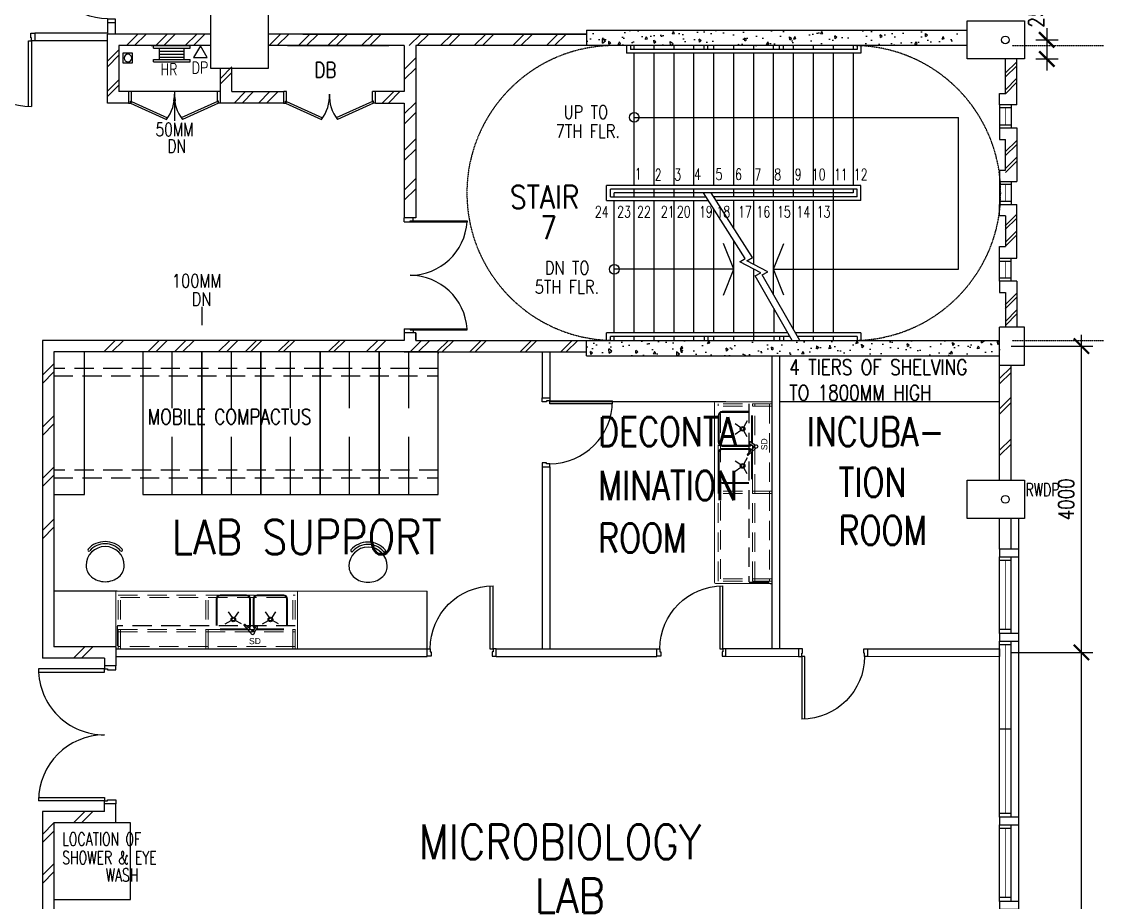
# Model space of a CAD drawing. Extents: x 2687779 to 2997471, y -863049 to -631414.
# Drawn here: x 2769371 to 2783496, y -825687 to -814187 of the extents above; entities that cross this region are included whole.
import ezdxf

# ---------------------------------------------------------------- set-up
doc = ezdxf.new("R2010")
doc.units = 0
doc.header["$LTSCALE"] = 10
doc.header["$MEASUREMENT"] = 0
doc.header["$PDMODE"] = 34
for name, pattern in [('DASHEDX2', [38.1, 25.4, -12.7]), ('DIVIDE', [1.25, 0.5, -0.25, 0, -0.25, 0, -0.25]), ('HIDDEN', [0.375, 0.25, -0.125])]:
    doc.linetypes.add(name, pattern=pattern)
doc.layers.get('0').update_dxf_attribs({"linetype": 'CONTINUOUS'})
doc.layers.get('DEFPOINTS').update_dxf_attribs({"linetype": 'CONTINUOUS'})
for name, color, linetype in [('BO', 7, 'CONTINUOUS'), ('COL', 3, 'CONTINUOUS'), ('DIM', 7, 'CONTINUOUS'), ('DOOR', 5, 'CONTINUOUS'), ('DR', 7, 'CONTINUOUS'), ('FIT', 5, 'CONTINUOUS'), ('FURN', 1, 'CONTINUOUS'), ('FURN1', 7, 'CONTINUOUS'), ('H', 1, 'CONTINUOUS'), ('hatch', 7, 'CONTINUOUS'), ('partition', 7, 'CONTINUOUS'), ('PIPE', 5, 'DIVIDE'), ('PL', 5, 'CONTINUOUS'), ('RWDP', 145, 'CONTINUOUS'), ('stair', 7, 'CONTINUOUS'), ('T25', 7, 'CONTINUOUS'), ('T50', 3, 'CONTINUOUS'), ('TEX', 2, 'CONTINUOUS'), ('WALL', 2, 'CONTINUOUS'), ('WIN', 5, 'CONTINUOUS')]:
    doc.layers.add(name, color=color, linetype=linetype)
doc.styles.add('ADEY', font='', dxfattribs={"height": 110})
doc.styles.add('DIMTEXT', font='romans.shx', dxfattribs={"width": 0.8, "height": 400})
doc.styles.add('ROMANS', font='romans.shx', dxfattribs={"width": 0.8, "height": 100})
doc.styles.get("Standard").update_dxf_attribs({"font": 'ROMANS.SHX'})
doc.styles.get('ADEY').set_extended_font_data('Arial Black')
doc.dimstyles.new('STANDARD$0', dxfattribs={"dimscale": 0, "dimtxt": 8, "dimasz": 6, "dimexe": 1, "dimexo": 1, "dimgap": 3, "dimtad": 1, "dimdec": 0, "dimlfac": -1, "dimrnd": 1, "dimzin": 0, "dimdsep": 46, "dimtxsty": 'Standard', "dimcen": 0, "dimclrd": 5, "dimclre": 250, "dimadec": 0, "dimazin": 0, "dimtfac": 1, "dimtdec": 4, "dimtofl": 0, "dimtmove": 0, "dimatfit": 3, "dimfxl": 1, "dimtolj": 1, "dimtzin": 0, "dimarcsym": 0})
pattern_1 = [(95, (712569.4, 1160.54), (275.776, 231.40354), [37.5, -412.5]), (40, (712569.4, 1160.54), (-314.996084, 216.884075), [30, -330]), (145.4514, (712592.4, 1179.82), (-39.219734, 448.28764), [31.870095, -350.571056]), (91.1842, (712498.7, 1231.25), (435.8465, 318.80688), [56.25, -618.75]), (141.6356, (712535, 1257.8), (-13.94951, 674.85584), [47.80514, -525.8565]), (36.1842, (712498.7, 1231.25), (-13.95003, 674.85583), [45, -495]), (66, (712551.73, 1248.92), (353.385786, 68.69124), [37.5, -412.5]), (11, (712551.73, 1248.92), (-170.354297, 342.40422), [30, -330]), (116.4514, (712581.18, 1254.65), (183.03181, 411.09531), [31.870095, -350.571056]), (82.5, (712569.41, 1160.54), (-113.396593, 121.994909), [0, -326, 0, -335, 0, -331.25]), (52.5, (712569.41, 1160.54), (-46.436471, 232.454725), [0, -191, 0, -318.5, 0, -126.25]), (12.5, (712490.57, 1081.69), (196.709084, 180.760381), [0, -125, 0, -390, 0, -517.5]), (2.5, (712455.2, 1046.34), (170.794992, 241.579903), [0, -162.5, 0, -259, 0, -367.5])]

# ---------------------------------------------------------------- blocks, each defined once
blk = doc.blocks.new('D900')
at = {"layer": 'DOOR', "color": 7}
for p, q in [((50, 100), (50, 899)), ((80, 899), (50, 899)), ((80, 100), (80, 899)), ((0, 100), (0, 0)), ((0, 100), (50, 100)), ((0, 0), (50, 0)), ((50, 100), (50, 0)), ((50, 100), (80, 100)), ((850, 100), (850, 0)), ((850, 100), (900, 100)), ((850, 0), (900, 0)), ((900, 100), (900, 0))]:
    blk.add_line(p, q, dxfattribs=at)
blk.add_arc((50, 100), 800, 0, 87.8509, dxfattribs=at)
blk = doc.blocks.new('_ARCHTICK')
at = {"color": 0, "linetype": 'ByBlock', "const_width": 0.15}
blk.add_lwpolyline([(-0.5, -0.5), (0.5, 0.5)], dxfattribs=at)
blk = doc.blocks.new('*D240')
at = {"layer": 'DEFPOINTS', "color": 0, "linetype": 'Continuous', "transparency": 16777216}
for p in [(2782141, -818424), (2783210, -818424), (2782141, -822424)]:
    blk.add_point(p, dxfattribs=at)
at = {"layer": 'hatch', "color": 7, "linetype": 'Continuous', "lineweight": -2, "transparency": 16777216}
for p, q in [((2783210, -822574), (2783210, -818274)), ((2782291, -818424), (2783360, -818424)), ((2782291, -822424), (2783360, -822424))]:
    blk.add_line(p, q, dxfattribs=at)
at = {"layer": 'hatch', "color": 7, "linetype": 'Continuous', "lineweight": -2, "transparency": 16777216, "xscale": 200, "yscale": 200, "zscale": 200}
for p, rotation in [((2783210, -818424), 90), ((2783210, -822424), 270)]:
    blk.add_blockref('_ARCHTICK', p, dxfattribs=dict(at, rotation=rotation))
at = {"layer": 'hatch', "color": 7, "linetype": 'Continuous', "transparency": 16777216, "insert": (2783010, -820424), "char_height": 200, "attachment_point": 5, "rotation": 90, "style": 'ROMANS'}
blk.add_mtext('\\A1;4000', dxfattribs=at)
blk = doc.blocks.new('d900-1b1')
at = {"layer": 'DR'}
for p, q in [((40, 100), (40, 920)), ((80, 919), (80, 100)), ((0, 0), (0, 100)), ((0, 100), (40, 100)), ((50, 0), (0, 0)), ((80, 100), (40, 100)), ((40, 100), (40, 60)), ((40, 60), (50, 60)), ((50, 60), (50, 0)), ((860, 60), (850, 60)), ((850, 60), (850, 0)), ((850, 0), (900, 0)), ((860, 100), (860, 60)), ((900, 100), (860, 100)), ((900, 0), (900, 100))]:
    blk.add_line(p, q, dxfattribs=at)
blk.add_arc((40, 100), 820, 0, 90, dxfattribs=at)
blk = doc.blocks.new('DR-1800-B')
at = {"layer": 'DR'}
for p, q in [((-50, 0), (0, 0)), ((0, 0), (0, -150)), ((-1800, 0), (-1800, -150)), ((-1750, 0), (-1800, 0)), ((-1760, -150), (-1760, -110)), ((-1760, -110), (-1750, -110)), ((-1750, -110), (-1750, 0)), ((-50, -110), (-50, 0)), ((-40, -110), (-50, -110)), ((-40, -150), (-40, -110)), ((-1800, -150), (-1760, -150)), ((-1760, -150), (-1760, -1010)), ((-1720, -150), (-1760, -150)), ((-1720, -1009), (-1720, -150)), ((-80, -1009), (-80, -150)), ((-80, -150), (-40, -150)), ((-40, -150), (-40, -1010)), ((0, -150), (-40, -150))]:
    blk.add_line(p, q, dxfattribs=at)
for centre, start, end in [((-1760, -150), 270, 0), ((-40, -150), 180.0001, 270)]:
    blk.add_arc(centre, 860, start, end, dxfattribs=at)
blk = doc.blocks.new('*D232')
at = {"layer": 'DEFPOINTS', "color": 0, "linetype": 'Continuous', "transparency": 16777216}
for p in [(2782141, -822424), (2783210, -822424), (2782141, -838424)]:
    blk.add_point(p, dxfattribs=at)
at = {"layer": 'hatch', "color": 7, "linetype": 'Continuous', "lineweight": -2, "transparency": 16777216}
for p, q in [((2783210, -838574), (2783210, -822274)), ((2782291, -822424), (2783360, -822424)), ((2782291, -838424), (2783360, -838424))]:
    blk.add_line(p, q, dxfattribs=at)
at = {"layer": 'hatch', "color": 7, "linetype": 'Continuous', "lineweight": -2, "transparency": 16777216, "xscale": 200, "yscale": 200, "zscale": 200}
for p, rotation in [((2783210, -822424), 90), ((2783210, -838424), 270)]:
    blk.add_blockref('_ARCHTICK', p, dxfattribs=dict(at, rotation=rotation))
at = {"layer": 'hatch', "color": 7, "linetype": 'Continuous', "transparency": 16777216, "insert": (2783010, -830424), "char_height": 200, "attachment_point": 5, "rotation": 90, "style": 'ROMANS'}
blk.add_mtext('\\A1;16000', dxfattribs=at)
blk = doc.blocks.new('D1800-A')
at = {"layer": 'DR'}
for p, q in [((0, 0), (100, 0)), ((0, -50), (0, 0)), ((100, 0), (100, -40)), ((60, -50), (0, -50)), ((100, -40), (60, -40)), ((60, -40), (60, -50)), ((100, -40), (960, -40)), ((100, -80), (100, -40)), ((959, -80), (100, -80)), ((60, -1750), (0, -1750)), ((0, -1750), (0, -1800)), ((0, -1800), (100, -1800)), ((60, -1760), (60, -1750)), ((100, -1760), (60, -1760)), ((959, -1720), (100, -1720)), ((100, -1720), (100, -1760)), ((100, -1760), (960, -1760)), ((100, -1800), (100, -1760))]:
    blk.add_line(p, q, dxfattribs=at)
for centre, start, end in [((100, -40), 270.0001, 0), ((100, -1760), 0, 90)]:
    blk.add_arc(centre, 860, start, end, dxfattribs=at)
blk = doc.blocks.new('*D241')
at = {"color": 7, "linetype": 'Continuous', "lineweight": -2, "transparency": 16777216}
for p, q in [((2782757, -814274), (2782757, -814824)), ((2782616, -814424), (2782907, -814424)), ((2782616, -814674), (2782907, -814674))]:
    blk.add_line(p, q, dxfattribs=at)
at = {"layer": 'DEFPOINTS', "color": 0, "linetype": 'Continuous', "transparency": 16777216}
for p in [(2782466, -814424), (2782466, -814674), (2782757, -814674)]:
    blk.add_point(p, dxfattribs=at)
at = {"color": 7, "linetype": 'Continuous', "lineweight": -2, "transparency": 16777216, "xscale": 200, "yscale": 200, "zscale": 200}
for p, rotation in [((2782757, -814424), 90), ((2782757, -814674), 270)]:
    blk.add_blockref('_ARCHTICK', p, dxfattribs=dict(at, rotation=rotation))
at = {"color": 7, "linetype": 'Continuous', "transparency": 16777216, "insert": (2782619, -814059), "char_height": 200, "attachment_point": 5, "rotation": 90, "style": 'ROMANS'}
blk.add_mtext('\\A1;250', dxfattribs=at)
blk = doc.blocks.new('D1500-1')
at = {"layer": 'DR'}
for p, q in [((38, 77), (38, 821)), ((38, 821), (50, 820)), ((50, 0), (50, 820)), ((1462, 821), (1450, 820)), ((1450, 0), (1450, 820)), ((1462, 77), (1462, 821)), ((38, 115), (0, 115)), ((50, 0), (0, 0)), ((50, 77), (38, 77)), ((1450, 77), (1462, 77)), ((1462, 115), (1500, 115)), ((1450, 0), (1500, 0))]:
    blk.add_line(p, q, dxfattribs=at)
for centre, start, end in [((5, 77), 0.0238, 86.5289), ((1495, 77), 93.4711, 179.9762)]:
    blk.add_arc(centre, 745, start, end, dxfattribs=at)
blk = doc.blocks.new('100FT')
at = {"layer": 'PIPE', "linetype": 'Continuous'}
blk.add_circle((0, 0), 50, dxfattribs=at)
blk = doc.blocks.new('A$C7CE3714C')
at = {"layer": 'FIT'}
blk.add_lwpolyline([(0, 0), (126, 0), (126, 126), (0, 126)], close=True, dxfattribs=at)
at = {"layer": 'FIT', "xscale": -1}
blk.add_blockref('100FT', (63, 66), dxfattribs=at)
blk = doc.blocks.new('CHAIR10')
at = {"layer": 'FURN1', "color": 1}
for centre, radius, start, end in [((-487, 712), 252, 140.136, 160.9198), ((-515, 735), 216, 116.3827, 140.136), ((-533, 772), 175, 90, 116.3827), ((-533, 697), 250, 270, 90), ((-328, 909), 15, 48.1599, 228.1599), ((-518, 697), 270, 311.8401, 48.1599), ((-518, 697), 300, 311.8401, 48.1599), ((-443, 697), 299, 160.9198, 180), ((-443, 697), 299, 180, 199.0802), ((-487, 682), 252, 199.0802, 219.864), ((-515, 658), 216, 219.864, 243.6173), ((-533, 622), 175, 243.6173, 270), ((-328, 485), 15, 131.8401, 311.8401)]:
    blk.add_arc(centre, radius, start, end, dxfattribs=at)

msp = doc.modelspace()

# ---------------------------------------------------------------- hatches: boundary and pattern name
at = {"layer": 'hatch', "linetype": 'Continuous'}
h = msp.add_hatch(dxfattribs=at)
h.set_pattern_fill('AR-CONC', color=5, scale=50, angle=45, style=0)
h.set_pattern_definition(pattern_1)
h.paths.add_polyline_path([(2776746.3, -814299.1), (2781716.3, -814299.1), (2781716.3, -814499.1), (2776746.3, -814499.1)])
h = msp.add_hatch(dxfattribs=at)
h.set_pattern_fill('AR-CONC', color=5, scale=50, angle=45, style=0)
h.set_pattern_definition(pattern_1)
h.paths.add_polyline_path([(2776746.3, -818349.1), (2776746.3, -818549.1), (2782141.3, -818549.1), (2782141.3, -818349.1)])

# ---------------------------------------------------------------- linework, layer by layer
at = {"linetype": 'Continuous'}
for p, q in [((2770491.3, -814336.6), (2769541.3, -814336.6)), ((2770491.3, -814436.6), (2769541.3, -814436.6))]:
    msp.add_line(p, q, dxfattribs=at)
at = {"color": 9}
msp.add_line((2782391.3, -826174.1), (2782391.3, -820674.1), dxfattribs=at)
at = {"layer": 'COL'}
for p, q in [((2776746.3, -814299.1), (2781716.3, -814299.1)), ((2776746.3, -814299.1), (2776746.3, -814499.1)), ((2781716.3, -814499.1), (2776746.3, -814499.1)), ((2782141.3, -818674.1), (2782141.3, -818174.1)), ((2782466.3, -818174.1), (2782141.3, -818174.1)), ((2782466.3, -818674.1), (2782466.3, -818174.1)), ((2776746.3, -818349.1), (2782141.3, -818349.1)), ((2776746.3, -818549.1), (2776746.3, -818349.1)), ((2776746.3, -818549.1), (2782141.3, -818549.1)), ((2782141.3, -818674.1), (2782466.3, -818674.1))]:
    msp.add_line(p, q, dxfattribs=at)
for points in [[(2771841.3, -814049.1), (2772591.3, -814049.1), (2772591.3, -814799.1), (2771841.3, -814799.1)], [(2782466.3, -814674.1), (2781716.3, -814674.1), (2781716.3, -814174.1), (2782466.3, -814174.1)], [(2781716.3, -820174.1), (2782466.3, -820174.1), (2782466.3, -820674.1), (2781716.3, -820674.1)]]:
    msp.add_lwpolyline(points, close=True, dxfattribs=at)
at = {"layer": 'DIM', "color": 1}
for p, q in [((2771091.1, -814531.1), (2771091.1, -814499.1)), ((2771171.1, -814679.4), (2771171.1, -814531.1)), ((2771491.1, -814679.4), (2771491.1, -814531.1)), ((2771571.1, -814531.1), (2771571.1, -814499.1)), ((2771091.1, -814711.4), (2771091.1, -814679.4)), ((2771571.1, -814711.4), (2771571.1, -814679.4))]:
    msp.add_line(p, q, dxfattribs=at)
at = {"layer": 'DOOR'}
for p, q in [((2770804.3, -815224.1), (2770804.3, -815099.1)), ((2771928.3, -815224.1), (2771928.3, -815099.1)), ((2771966.3, -815099.1), (2771928.3, -815099.1)), ((2772828.2, -815099.1), (2772792.4, -815099.1)), ((2772828.2, -815224.1), (2772828.2, -815099.1)), ((2773952.2, -815224.1), (2773952.2, -815099.1)), ((2773990.2, -815099.1), (2773952.2, -815099.1)), ((2770766.3, -815249.1), (2770791.3, -815249.1)), ((2770791.3, -815249.1), (2770791.3, -815224.1)), ((2770791.3, -815224.1), (2770804.3, -815224.1)), ((2770805.2, -815228.3), (2770791.3, -815249.1)), ((2770791.3, -815249.1), (2771262.3, -815462.4)), ((2770805.2, -815228.3), (2771277.2, -815442.3)), ((2771927.5, -815228.3), (2771455.5, -815442.3)), ((2771941.3, -815249.1), (2771470.4, -815462.4)), ((2771927.5, -815228.3), (2771941.3, -815249.1)), ((2771941.3, -815224.1), (2771928.3, -815224.1)), ((2771941.3, -815249.1), (2771941.3, -815224.1)), ((2771966.3, -815249.1), (2771941.3, -815249.1)), ((2772790.2, -815249.1), (2772815.2, -815249.1)), ((2772815.2, -815249.1), (2772815.2, -815224.1)), ((2772815.2, -815224.1), (2772828.2, -815224.1)), ((2772829.1, -815228.3), (2772815.2, -815249.1)), ((2772815.2, -815249.1), (2773286.2, -815462.4)), ((2772829.1, -815228.3), (2773301.1, -815442.3)), ((2773951.4, -815228.3), (2773479.4, -815442.3)), ((2773965.2, -815249.1), (2773494.3, -815462.4)), ((2773951.4, -815228.3), (2773965.2, -815249.1)), ((2773965.2, -815224.1), (2773952.2, -815224.1)), ((2773965.2, -815249.1), (2773965.2, -815224.1)), ((2773990.2, -815249.1), (2773965.2, -815249.1))]:
    msp.add_line(p, q, dxfattribs=at)
for centre, start, end in [((2770869, -815155.4), 322.03455, 2.4491), ((2771863.7, -815155.4), 177.5509, 217.96545), ((2772892.8, -815155.4), 322.03455, 2.4491), ((2773887.6, -815155.4), 177.5509, 217.96545)]:
    msp.add_arc(centre, 499, start, end, dxfattribs=at)
at = {"layer": 'DR'}
msp.add_line((2771367.4, -815099.1), (2771367.4, -815483.5), dxfattribs=at)
at = {"layer": 'DR', "color": 7, "linetype": 'Continuous'}
msp.add_line((2771725.9, -818149.1), (2771725.9, -817912.1), dxfattribs=at)
at = {"layer": 'FURN', "color": 8, "linetype": 'HIDDEN', "ltscale": 300}
for p, q in [((2771337.3, -820359.1, 0), (2771337.3, -818499.1, 0)), ((2772109.3, -820359.1, 0), (2772109.3, -818499.1, 0)), ((2772881.3, -820359.1, 0), (2772881.3, -818499.1, 0)), ((2773653.3, -820359.1, 0), (2773653.3, -818499.1, 0)), ((2774425.3, -820359.1, 0), (2774425.3, -818499.1, 0))]:
    msp.add_line(p, q, dxfattribs=at)
at = {"layer": 'FURN', "linetype": 'Continuous'}
for p, q in [((2774811.3, -818499.1, 0), (2774811.3, -818519.1, 0)), ((2778566.3, -819149.1), (2776266.3, -819149.1)), ((2782141.3, -819149.1), (2779266.3, -819149.1)), ((2779146.3, -821521.1), (2779166.3, -821521.1)), ((2770616.3, -821624.1), (2769791.3, -821624.1)), ((2774666.3, -822374), (2774666.3, -821624.1)), ((2770791.3, -824649.1), (2769791.3, -824649.1)), ((2769791.3, -824649.1), (2769791.3, -825649.1)), ((2770791.3, -825649.1), (2770791.3, -824649.1)), ((2769791.3, -825649.1), (2770791.3, -825649.1))]:
    msp.add_line(p, q, dxfattribs=at)
at = {"layer": 'FURN', "lineweight": 18}
for p, q in [((2778416.3, -821506.1), (2778416.3, -819164.1)), ((2779166.3, -819149.1), (2778431.3, -819149.1)), ((2779166.3, -821521.1), (2778431.3, -821521.1)), ((2770601.3, -822374.1), (2770601.3, -821624.1)), ((2770616.3, -821624.1), (2774666.3, -821624.1)), ((2772973.3, -822374.1), (2772973.3, -821624.1))]:
    msp.add_line(p, q, dxfattribs=at)
at = {"layer": 'FURN', "color": 8, "linetype": 'DASHEDX2', "lineweight": 5}
for p, q in [((2779166.3, -819179.1), (2778466.3, -819179.1)), ((2778466.3, -821491.1), (2778466.3, -819179.1)), ((2779166.3, -819209.1), (2778466.3, -819209.1)), ((2778496.3, -821461.1), (2778496.3, -819209.1)), ((2778916.3, -821491.1), (2778916.3, -819179.1)), ((2778946.3, -821491.1), (2778946.3, -819179.1)), ((2779136.3, -819179.1), (2779136.3, -821491.1)), ((2779166.3, -820316.1), (2778466.3, -820316.1)), ((2779166.3, -820346.1), (2778466.3, -820346.1)), ((2779166.3, -821461.1), (2778466.3, -821461.1)), ((2779166.3, -821491.1), (2778466.3, -821491.1)), ((2770631.3, -822374.1), (2770631.3, -821674.1)), ((2770631.3, -821674.1), (2772943.3, -821674.1)), ((2770661.3, -822374.1), (2770661.3, -821674.1)), ((2770661.3, -821704.1), (2772913.3, -821704.1)), ((2771776.3, -822374.1), (2771776.3, -821674.1)), ((2771806.3, -822374.1), (2771806.3, -821674.1)), ((2772913.3, -822374.1), (2772913.3, -821674.1)), ((2772943.3, -822374.1), (2772943.3, -821674.1)), ((2770631.3, -822124.1), (2772943.3, -822124.1)), ((2770631.3, -822154.1), (2772943.3, -822154.1)), ((2772943.3, -822344.1), (2770631.3, -822344.1))]:
    msp.add_line(p, q, dxfattribs=at)
at = {"layer": 'FURN', "linetype": 'HIDDEN', "ltscale": 100}
for p, q in [((2778866.3, -819178.8), (2778866.3, -821491.1)), ((2778881.3, -821506.1), (2779166.3, -821506.1)), ((2770616.3, -822089.1), (2770616.3, -822374.1)), ((2772943.7, -822074.1), (2770631.3, -822074.1))]:
    msp.add_line(p, q, dxfattribs=at)
at = {"layer": 'FURN'}
for p, q in [((2778843, -819398.7), (2778799.3, -819477.4)), ((2778686.1, -819435.3), (2778760.1, -819486.5)), ((2778686.1, -819571.9), (2778760.1, -819520.7)), ((2778843, -819608.5), (2778799.3, -819529.8)), ((2778894.3, -819678.2), (2778950.2, -819713.9)), ((2778937.5, -819736.3), (2778849.1, -819835.5)), ((2778958.9, -819757.7), (2778859.8, -819846.1)), ((2778881.5, -819698.1), (2778937.4, -819733.8)), ((2778686.1, -819919.3), (2778760.1, -819970.5)), ((2778843, -819882.7), (2778799.3, -819961.4)), ((2778686.1, -820055.9), (2778760.1, -820004.7)), ((2778843, -820092.5), (2778799.3, -820013.8)), ((2772066.6, -821893.8), (2772117.8, -821967.8)), ((2772203.1, -821893.8), (2772151.9, -821967.8)), ((2772550.6, -821893.8), (2772601.8, -821967.8)), ((2772687.1, -821893.8), (2772635.9, -821967.8)), ((2772029.9, -822050.8), (2772108.6, -822007.1)), ((2772239.8, -822050.8), (2772161.1, -822007.1)), ((2772364.7, -822166.7), (2772276.3, -822067.5)), ((2772386.2, -822145.3), (2772287, -822056.8)), ((2772424.4, -822089.3), (2772388.6, -822145.2)), ((2772513.9, -822050.8), (2772592.6, -822007.1)), ((2772723.8, -822050.8), (2772645.1, -822007.1)), ((2772444.3, -822102), (2772408.5, -822157.9))]:
    msp.add_line(p, q, dxfattribs=at)
at = {"layer": 'FURN', "elevation": 0}
for points in [[(2769791.3, -820359.1), (2770191.3, -820359.1), (2770191.3, -818499.1), (2769791.3, -818499.1)], [(2770951.3, -820359.1), (2771723.3, -820359.1), (2771723.3, -818499.1), (2770951.3, -818499.1)], [(2771723.3, -820359.1), (2772495.3, -820359.1), (2772495.3, -818499.1), (2771723.3, -818499.1)], [(2772495.3, -820359.1), (2773267.3, -820359.1), (2773267.3, -818499.1), (2772495.3, -818499.1)], [(2773267.3, -820359.1), (2774039.3, -820359.1), (2774039.3, -818499.1), (2773267.3, -818499.1)], [(2774039.3, -820359.1), (2774811.3, -820359.1), (2774811.3, -818499.1), (2774039.3, -818499.1)]]:
    msp.add_lwpolyline(points, close=True, dxfattribs=at)
at = {"layer": 'FURN', "color": 8, "linetype": 'HIDDEN', "ltscale": 100, "elevation": 0}
for points in [[(2769791.3, -818715.8), (2769791.3, -818813.5), (2774811.3, -818813.5), (2774811.3, -818715.8)], [(2769791.3, -820044.3), (2769791.3, -820142), (2774811.3, -820142), (2774811.3, -820044.3)]]:
    msp.add_lwpolyline(points, close=True, dxfattribs=at)
at = {"layer": 'FURN'}
for points in [[(2778466.3, -819330), (2778466.3, -819677.2)], [(2778476.3, -819330), (2778476.3, -819677.2)], [(2778864.9, -819278.6), (2778517.7, -819278.6)], [(2778864.9, -819288.6), (2778517.7, -819288.6)], [(2778906.3, -819677.2), (2778906.3, -819330)], [(2778916.3, -819677.2), (2778916.3, -819330)], [(2778466.3, -819814), (2778466.3, -820161.2)], [(2778476.3, -819814), (2778476.3, -820161.2)], [(2778517.7, -819718.6), (2778864.9, -819718.6)], [(2778517.7, -819728.6), (2778864.9, -819728.6)], [(2778864.9, -819762.6), (2778517.7, -819762.6)], [(2778864.9, -819772.6), (2778517.7, -819772.6)], [(2778906.3, -820161.2), (2778906.3, -819814)], [(2778916.3, -820161.2), (2778916.3, -819814)], [(2778517.7, -820202.6), (2778864.9, -820202.6)], [(2778517.7, -820212.6), (2778864.9, -820212.6)], [(2771909.8, -821725.5), (2771909.8, -822072.7)], [(2771919.8, -821725.5), (2771919.8, -822072.7)], [(2772308.4, -821674.1), (2771961.2, -821674.1)], [(2772308.4, -821684.1), (2771961.2, -821684.1)], [(2772349.8, -822072.7), (2772349.8, -821725.5)], [(2772359.8, -822072.7), (2772359.8, -821725.5)], [(2772393.8, -821725.5), (2772393.8, -822072.7)], [(2772403.8, -821725.5), (2772403.8, -822072.7)], [(2772792.4, -821674.1), (2772445.2, -821674.1)], [(2772792.4, -821684.1), (2772445.2, -821684.1)], [(2772833.8, -822072.7), (2772833.8, -821725.5)], [(2772843.8, -822072.7), (2772843.8, -821725.5)], [(2771961.2, -822114.1), (2772308.4, -822114.1)], [(2771961.2, -822124.1), (2772308.4, -822124.1)], [(2772445.2, -822114.1), (2772792.4, -822114.1)], [(2772445.2, -822124.1), (2772792.4, -822124.1)]]:
    msp.add_lwpolyline(points, dxfattribs=at)
for centre, radius in [((2778784.7, -819503.6), 30), ((2778784.7, -819503.6), 20), ((2778960.6, -819734.6), 23.2), ((2778784.7, -819987.6), 30), ((2778784.7, -819987.6), 20), ((2772134.8, -821992.5), 30), ((2772134.8, -821992.5), 20), ((2772618.8, -821992.5), 30), ((2772618.8, -821992.5), 20), ((2772387.8, -822168.4), 23.2)]:
    msp.add_circle(centre, radius, dxfattribs=at)
at = {"layer": 'FURN', "lineweight": 18}
for centre, start, end in [((2778431.3, -819164.1), 90, 180), ((2778431.3, -821506.1), 180, 270)]:
    msp.add_arc(centre, 15, start, end, dxfattribs=at)
at = {"layer": 'FURN'}
for centre, radius, start, end in [((2778517.7, -819330), 51.4, 90, 180), ((2778517.7, -819330), 41.4, 90, 180), ((2778517.7, -819677.2), 51.4, 180, 270), ((2778517.7, -819677.2), 41.4, 180, 270), ((2778883.7, -819685.4), 12.8, 34.378, 260.4414), ((2778864.9, -819677.2), 41.4, 348.63742, 0), ((2778864.9, -819677.2), 51.4, 344.36487, 0), ((2778517.7, -819814), 51.4, 90, 180), ((2778517.7, -819814), 41.4, 90, 180), ((2778854.4, -819840.8), 7.55, 135, 315), ((2778864.9, -819677.2), 41.4, 270, 315.33627), ((2778864.9, -819677.2), 51.4, 270, 317.71105), ((2778864.9, -819814), 51.4, 45.56701, 90), ((2778864.9, -819814), 41.4, 44.91191, 90), ((2778864.9, -819814), 41.4, 0, 11.99438), ((2778864.9, -819814), 51.4, 0, 18.18245), ((2778517.7, -820161.2), 51.4, 180, 270), ((2778517.7, -820161.2), 41.4, 180, 270), ((2771961.2, -821725.5), 51.4, 90, 180), ((2771961.2, -821725.5), 41.4, 90, 180), ((2772308.4, -821725.5), 51.4, 0, 90), ((2772308.4, -821725.5), 41.4, 0, 90), ((2772445.2, -821725.5), 51.4, 90, 180), ((2772445.2, -821725.5), 41.4, 90, 180), ((2772792.4, -821725.5), 51.4, 0, 90), ((2772792.4, -821725.5), 41.4, 0, 90), ((2772281.7, -822062.2), 7.55, 45, 225), ((2772308.4, -822072.7), 41.4, 314.91191, 0), ((2772308.4, -822072.7), 51.4, 315.56701, 0), ((2772445.2, -822072.7), 51.4, 180, 227.71105), ((2772445.2, -822072.7), 41.4, 180, 225.33627), ((2772437, -822091.4), 12.8, 304.378, 170.4414), ((2772308.4, -822072.7), 41.4, 270, 281.99438), ((2772308.4, -822072.7), 51.4, 270, 288.18245), ((2772445.2, -822072.7), 51.4, 254.36487, 270), ((2772445.2, -822072.7), 41.4, 258.63742, 270)]:
    msp.add_arc(centre, radius, start, end, dxfattribs=at)
at = {"layer": 'FURN', "linetype": 'HIDDEN', "ltscale": 30}
for centre, start, end in [((2778881.3, -821491.1), 180, 270), ((2770631.3, -822089.1), 90, 180)]:
    msp.add_arc(centre, 15, start, end, dxfattribs=at)
at = {"layer": 'H'}
for p, q in [((2770641.3, -814554.2), (2770491.3, -814704.2)), ((2770641.3, -814624.9), (2770491.3, -814774.9)), ((2782214.2, -814859.9), (2782364.2, -814709.9)), ((2772116.3, -814778.5), (2771966.3, -814928.5)), ((2772116.3, -814849.2), (2771966.3, -814999.2)), ((2782214.2, -814911.6), (2782364.2, -814761.6)), ((2770641.3, -814944.4), (2770491.3, -815094.4)), ((2770641.3, -815015.1), (2770491.3, -815165.1)), ((2782216.3, -815076.6), (2782366.3, -814926.6)), ((2782216.3, -815128.3), (2782366.3, -814978.3)), ((2782214.2, -815888.5), (2782364.2, -815738.5)), ((2782214.2, -815940.2), (2782364.2, -815790.2)), ((2782216.3, -816105.3), (2782366.3, -815955.3)), ((2782216.3, -816156.9), (2782366.3, -816006.9)), ((2782214.2, -816851), (2782364.2, -816701)), ((2782214.2, -816902.7), (2782364.2, -816752.7)), ((2782216.3, -817067.8), (2782366.3, -816917.8)), ((2782216.3, -817119.4), (2782366.3, -816969.4)), ((2782214.2, -817884.2), (2782364.2, -817734.2)), ((2782214.2, -817935.9), (2782364.2, -817785.9)), ((2782216.3, -818100.9), (2782366.3, -817950.9)), ((2782216.3, -818152.6), (2782366.3, -818002.6)), ((2772437.7, -818349.1), (2772287.7, -818499.1)), ((2772508.4, -818349.1), (2772358.4, -818499.1)), ((2772866.7, -818349.1), (2772716.7, -818499.1)), ((2772937.4, -818349.1), (2772787.4, -818499.1)), ((2773523.7, -818349.1), (2773373.7, -818499.1)), ((2773594.4, -818349.1), (2773444.4, -818499.1)), ((2774127.1, -818349.1), (2773977.1, -818499.1)), ((2774942.8, -818349.1), (2774792.8, -818499.1)), ((2775013.5, -818349.1), (2774863.5, -818499.1)), ((2775371.8, -818349.1), (2775221.8, -818499.1)), ((2775442.5, -818349.1), (2775292.5, -818499.1)), ((2776028.8, -818349.1), (2775878.8, -818499.1)), ((2776099.5, -818349.1), (2775949.5, -818499.1)), ((2776561.5, -818349.1), (2776411.5, -818499.1)), ((2776632.2, -818349.1), (2776482.2, -818499.1)), ((2782291.3, -818697), (2782141.3, -818847)), ((2782291.3, -818767.7), (2782141.3, -818917.7)), ((2782291.3, -819090.7), (2782141.3, -819240.7)), ((2782291.3, -819161.4), (2782141.3, -819311.4)), ((2782291.3, -819632.8), (2782141.3, -819782.8)), ((2782291.3, -819703.5), (2782141.3, -819853.5))]:
    msp.add_line(p, q, dxfattribs=at)
at = {"layer": 'hatch', "color": 1}
for p, q in [((2770739.6, -814499.1), (2770889.6, -814349.1)), ((2770845.7, -814499.1), (2770995.7, -814349.1)), ((2771121.5, -814499.1), (2771271.5, -814349.1)), ((2771227.5, -814499.1), (2771377.5, -814349.1)), ((2771506.7, -814499.1), (2771656.7, -814349.1)), ((2771612.8, -814499.1), (2771762.8, -814349.1)), ((2772602.9, -814499.1), (2772752.9, -814349.1)), ((2772709, -814499.1), (2772859, -814349.1)), ((2772984.8, -814499.1), (2773134.8, -814349.1)), ((2773090.9, -814499.1), (2773240.9, -814349.1)), ((2773370, -814499.1), (2773520, -814349.1)), ((2773476.1, -814499.1), (2773626.1, -814349.1)), ((2773809.9, -814499.1), (2773959.9, -814349.1)), ((2773915.9, -814499.1), (2774065.9, -814349.1)), ((2774431.5, -814499.1), (2774581.5, -814349.1)), ((2774537.5, -814499.1), (2774687.5, -814349.1)), ((2774841.7, -814499.1), (2774991.7, -814349.1)), ((2774947.8, -814499.1), (2775097.8, -814349.1)), ((2775281.5, -814499.1), (2775431.5, -814349.1)), ((2775387.6, -814499.1), (2775537.6, -814349.1)), ((2775783.8, -814499.1), (2775933.8, -814349.1)), ((2775889.9, -814499.1), (2776039.9, -814349.1)), ((2776223.6, -814499.1), (2776373.6, -814349.1)), ((2776329.7, -814499.1), (2776479.7, -814349.1)), ((2774516.3, -814660.9), (2774366.3, -814810.9)), ((2774516.3, -814793.3), (2774366.3, -814943.3)), ((2772144.3, -815249.1), (2772294.3, -815099.1)), ((2772250.4, -815249.1), (2772400.4, -815099.1)), ((2772463.8, -815249.1), (2772613.8, -815099.1)), ((2772569.9, -815249.1), (2772719.9, -815099.1)), ((2774080.2, -815249.1), (2774230.2, -815099.1)), ((2774161.3, -815249.1), (2774311.3, -815099.1)), ((2774516.3, -815242.3), (2774366.3, -815392.3)), ((2774516.3, -815374.7), (2774366.3, -815524.7)), ((2774516.3, -815718.6), (2774366.3, -815868.6)), ((2774516.3, -815851), (2774366.3, -816001)), ((2774516.3, -816237), (2774366.3, -816387)), ((2774516.3, -816369.4), (2774366.3, -816519.4)), ((2770444.1, -818499.1), (2770594.1, -818349.1)), ((2770550.1, -818499.1), (2770700.1, -818349.1)), ((2771016.5, -818499.1), (2771166.5, -818349.1)), ((2771122.6, -818499.1), (2771272.6, -818349.1)), ((2771365.9, -818499.1), (2771515.9, -818349.1)), ((2771471.9, -818499.1), (2771621.9, -818349.1)), ((2771938.3, -818499.1), (2772088.3, -818349.1)), ((2772044.4, -818499.1), (2772194.4, -818349.1)), ((2773871, -818499.1), (2774021, -818349.1)), ((2773977.1, -818499.1), (2774127.1, -818349.1)), ((2774443.4, -818499.1), (2774593.4, -818349.1)), ((2774549.5, -818499.1), (2774699.5, -818349.1)), ((2769641.3, -818804.7), (2769791.3, -818654.7)), ((2769641.3, -818910.8), (2769791.3, -818760.8)), ((2769641.3, -819482.5), (2769791.3, -819332.5)), ((2769641.3, -819588.6), (2769791.3, -819438.6)), ((2769641.3, -820152.1), (2769791.3, -820002.1)), ((2769641.3, -820258.1), (2769791.3, -820108.1)), ((2769641.3, -820831.9), (2769791.3, -820681.9)), ((2769641.3, -820938), (2769791.3, -820788)), ((2770046.3, -822499.1), (2770196.3, -822349.1)), ((2770152.4, -822499.1), (2770302.4, -822349.1)), ((2770046.3, -824649.1), (2770196.3, -824499.1)), ((2770152.4, -824649.1), (2770302.4, -824499.1)), ((2769641.3, -824799.1), (2769791.3, -824649.1)), ((2769641.3, -824905.2), (2769791.3, -824755.2)), ((2769641.3, -825332.9), (2769791.3, -825182.9)), ((2769641.3, -825438.9), (2769791.3, -825288.9))]:
    msp.add_line(p, q, dxfattribs=at)
at = {"layer": 'hatch'}
msp.add_line((2771966.3, -815099.1), (2770768.6, -815099.1), dxfattribs=at)
at = {"layer": 'hatch', "color": 7}
msp.add_solid([(2771346.6, -815224.1), (2771388.3, -815224.1), (2771367.4, -815099.1)], dxfattribs=at)
at = {"layer": 'partition', "linetype": 'Continuous'}
for p, q in [((2770491.3, -814199.1), (2770491.3, -814336.6)), ((2770591.3, -814199.1), (2770591.3, -814349.1)), ((2770601.3, -822374.1), (2774666.3, -822374.1)), ((2775566.3, -822374.1), (2777666.3, -822374.1)), ((2779517.1, -822374.1), (2778566.3, -822374)), ((2780417.1, -822374.1), (2782141.3, -822374.1)), ((2770601.3, -822474.1), (2774666.3, -822474.1)), ((2775566.3, -822474.1), (2777666.3, -822474.1)), ((2778566.3, -822474), (2779517.1, -822474.1)), ((2780417.1, -822474), (2782141.3, -822474.1))]:
    msp.add_line(p, q, dxfattribs=at)
at = {"layer": 'partition'}
for p, q in [((2776166.3, -818499.1), (2776166.3, -819099.1)), ((2776266.3, -818499.1), (2776266.3, -819099.1)), ((2779166.3, -818549.1), (2779166.3, -822374)), ((2779266.3, -818549.1), (2779266.3, -822374)), ((2776166.3, -819999.1), (2776166.3, -822374)), ((2776266.3, -819999.1), (2776266.3, -822374)), ((2782141.3, -822374.1), (2782141.3, -822474.1))]:
    msp.add_line(p, q, dxfattribs=at)
at = {"layer": 'PL', "color": 5}
for p, q in [((2782141.3, -815274.1), (2782141.3, -815574.1)), ((2782291.3, -815312.1), (2782141.3, -815312.1)), ((2782291.3, -815274.1), (2782291.3, -815574.1)), ((2782141.3, -816274.1), (2782141.3, -816574.1)), ((2782291.3, -816274.1), (2782291.3, -816574.1)), ((2782291.3, -816312.1), (2782141.3, -816312.1)), ((2782291.3, -816536.1), (2782141.3, -816536.1)), ((2782139.9, -817574.1), (2782139.9, -817274.1)), ((2782291.3, -817574.1), (2782291.3, -817274.1)), ((2782291.3, -817536.1), (2782141.3, -817536.1))]:
    msp.add_line(p, q, dxfattribs=at)
at = {"layer": 'RWDP', "color": 142, "linetype": 'Continuous'}
for centre in [(2782216.3, -814425), (2782216.3, -820424.1)]:
    msp.add_circle(centre, 50, dxfattribs=at)
at = {"layer": 'stair', "color": 193}
for p, q in [((2777270, -814499.1), (2777270, -814599.1)), ((2780330, -814599.1), (2777270, -814599.1)), ((2777320, -814499.1), (2777320, -814549.1)), ((2780280, -814549.1), (2777320, -814549.1)), ((2778281.7, -814549.1), (2778281.7, -814499.1)), ((2778331.7, -814549.1), (2778331.7, -814499.1)), ((2779268.3, -814549.1), (2779268.3, -814499.1)), ((2779318.3, -814549.1), (2779318.3, -814499.1)), ((2780280, -814499.1), (2780280, -814549.1)), ((2780330, -814499.1), (2780330, -814599.1)), ((2780330, -816324.1), (2777010, -816324.1)), ((2777010, -816524.1), (2777010, -816324.1)), ((2780280, -816374.1), (2777060, -816374.1)), ((2777060, -816474.1), (2777060, -816374.1)), ((2780280, -816474.1), (2780280, -816374.1)), ((2780330, -816524.1), (2780330, -816324.1)), ((2777010, -816524.1), (2778337.1, -816524.1)), ((2777060, -816474.1), (2778305.2, -816474.1)), ((2780280, -816474.1), (2778405.8, -816474.1)), ((2780330, -816524.1), (2778437.7, -816524.1)), ((2777010, -818349.1), (2777010, -818249.1)), ((2779373.3, -818249.1), (2777010, -818249.1)), ((2780330, -818249.1), (2779473.9, -818249.1)), ((2780330, -818249.1), (2780330, -818349.1)), ((2777060, -818349.1), (2777060, -818299.1)), ((2779401.9, -818299.1), (2777060, -818299.1)), ((2778281.7, -818299.1), (2778281.7, -818349.1)), ((2778331.7, -818299.1), (2778331.7, -818349.1)), ((2779268.3, -818299.1), (2779268.3, -818349.1)), ((2779318.3, -818299.1), (2779318.3, -818349.1)), ((2780280, -818299.1), (2779502.5, -818299.1)), ((2780280, -818299.1), (2780280, -818349.1))]:
    msp.add_line(p, q, dxfattribs=at)
at = {"layer": 'stair'}
for p, q in [((2777370, -814549.1), (2777370, -814499.1)), ((2777370, -816324.1), (2777370, -814599.1)), ((2777630, -814549.1), (2777630, -814499.1)), ((2777630, -816324.1), (2777630, -814599.1)), ((2777890, -814549.1), (2777890, -814499.1)), ((2777890, -816324.1), (2777890, -814599.1)), ((2778150, -814549.1), (2778150, -814499.1)), ((2778150, -816324.1), (2778150, -814599.1)), ((2778410, -814549.1), (2778410, -814499.1)), ((2778410, -816324.1), (2778410, -814599.1)), ((2778670, -814549.1), (2778670, -814499.1)), ((2778670, -816324.1), (2778670, -814599.1)), ((2778930, -814549.1), (2778930, -814499.1)), ((2778930, -816324.1), (2778930, -814599.1)), ((2779190, -814549.1), (2779190, -814499.1)), ((2779190, -816324.1), (2779190, -814599.1)), ((2779450, -814549.1), (2779450, -814499.1)), ((2779450, -816324.1), (2779450, -814599.1)), ((2779710, -814549.1), (2779710, -814499.1)), ((2779710, -816324.1), (2779710, -814599.1)), ((2779970, -814549.1), (2779970, -814499.1)), ((2779970, -816324.1), (2779970, -814599.1)), ((2780230, -814499.1), (2780230, -814549.1)), ((2780230, -814599.1), (2780230, -816324.1)), ((2777370, -815436.6), (2781602.6, -815436.6)), ((2781602.6, -817420.7), (2781602.6, -815436.6)), ((2777405, -816424.1), (2777110, -816424.1)), ((2777110, -816474.1), (2777110, -816424.1)), ((2777370, -816424.1), (2777370, -816374.1)), ((2780230, -816424.1), (2777370, -816424.1)), ((2777370, -816474.1), (2777370, -816424.1)), ((2777630, -816424.1), (2777630, -816374.1)), ((2777630, -816474.1), (2777630, -816424.1)), ((2777890, -816424.1), (2777890, -816374.1)), ((2777890, -816424.1), (2777890, -816374.1)), ((2777890, -816474.1), (2777890, -816424.1)), ((2778150, -816424.1), (2778150, -816374.1)), ((2778150, -816424.1), (2778150, -816374.1)), ((2778150, -816474.1), (2778150, -816424.1)), ((2780230, -816424.1), (2778430.7, -816424.1)), ((2778670, -816424.1), (2778670, -816374.1)), ((2778670, -816474.1), (2778670, -816424.1)), ((2778670, -816474.1), (2778670, -816428.5)), ((2778930, -816424.1), (2778930, -816374.1)), ((2778930, -816474.1), (2778930, -816424.1)), ((2778930, -816474.1), (2778930, -816424.1)), ((2779190, -816424.1), (2779190, -816374.1)), ((2779190, -816474.1), (2779190, -816424.1)), ((2779190, -816474.1), (2779190, -816424.1)), ((2779450, -816424.1), (2779450, -816374.1)), ((2779450, -816474.1), (2779450, -816424.1)), ((2779450, -816474.1), (2779450, -816424.1)), ((2779710, -816424.1), (2779710, -816374.1)), ((2779710, -816474.1), (2779710, -816424.1)), ((2779710, -816474.1), (2779710, -816424.1)), ((2779970, -816424.1), (2779970, -816374.1)), ((2779970, -818249.1), (2779970, -816374.1)), ((2779970, -816474.1), (2779970, -816424.1)), ((2779970, -816474.1), (2779970, -816424.1)), ((2780230, -816374.1), (2780230, -816424.1)), ((2777110, -818249.1), (2777110, -816524.1)), ((2777370, -818249.1), (2777370, -816524.1)), ((2777630, -818249.1), (2777630, -816524.1)), ((2777890, -818249.1), (2777890, -816524.1)), ((2778150, -818249.1), (2778150, -816524.1)), ((2778670, -816887.7), (2778670, -816524.1)), ((2778930, -817356), (2778930, -816524.1)), ((2779190, -817752.5), (2779190, -816524.1)), ((2779450, -818207.4), (2779450, -816524.1)), ((2779710, -818249.1), (2779710, -816524.1)), ((2778410, -818249.1), (2778410, -816626.8)), ((2778670, -818249.1), (2778670, -817046)), ((2778670, -817420.7), (2777110, -817420.7)), ((2778930, -818349.1), (2778930, -817418)), ((2779190, -817420.7), (2781602.6, -817420.7)), ((2779197.5, -818249.1), (2779197.5, -817928.4)), ((2777110, -818349.1), (2777110, -818299.1)), ((2777370, -818349.1), (2777370, -818299.1)), ((2777630, -818349.1), (2777630, -818299.1)), ((2777890, -818349.1), (2777890, -818299.1)), ((2778150, -818349.1), (2778150, -818299.1)), ((2778410, -818349.1), (2778410, -818299.1)), ((2778670, -818349.1), (2778670, -818299.1)), ((2779197.5, -818349.1), (2779197.5, -818299.1)), ((2779710, -818349.1), (2779710, -818299.1)), ((2779970, -818349.1), (2779970, -818299.1))]:
    msp.add_line(p, q, dxfattribs=at)
at = {"layer": 'stair', "color": 5, "linetype": 'HIDDEN'}
for p, q in [((2782305, -814499.1), (2783496, -814499.1)), ((2782305, -818349.1), (2783496, -818349.1))]:
    msp.add_line(p, q, dxfattribs=at)
at = {"layer": 'stair'}
for points in [[(2779430.5, -818349.1), (2778949.3, -817507.2), (2779021.5, -817465.9), (2778748, -817322.8), (2778820.2, -817281.5), (2778273.3, -816424.1)], [(2779531, -818349.1), (2779042.1, -817493.8), (2779114.4, -817452.5), (2778840.9, -817309.4), (2778913.1, -817268.1), (2778373.8, -816424.1)]]:
    msp.add_lwpolyline(points, dxfattribs=at)
at = {"layer": 'stair', "color": 4, "linetype": 'Continuous'}
for points in [[(2778535.3, -817757.7), (2778670, -817420.7), (2778535.3, -817083.6)], [(2779324.8, -817757.7), (2779190, -817420.7), (2779324.8, -817083.6)]]:
    msp.add_lwpolyline(points, dxfattribs=at)
at = {"layer": 'stair', "color": 2, "linetype": 'Continuous'}
for centre in [(2777370, -815436.6), (2777110, -817420.7)]:
    msp.add_circle(centre, 62.5, dxfattribs=at)
at = {"layer": 'stair', "color": 1, "linetype": 'HIDDEN'}
for centre, start, end in [((2777110, -816424.1), 90, 270), ((2780230, -816424.1), 270, 90)]:
    msp.add_arc(centre, 1925, start, end, dxfattribs=at)
at = {"layer": 'WALL'}
for p, q in [((2771841.3, -814349.1), (2770491.3, -814349.1)), ((2770491.3, -815249.1), (2770491.3, -814349.1)), ((2776746.3, -814349.1), (2772591.3, -814349.1)), ((2773041.3, -814349.1), (2776746.3, -814349.1)), ((2770641.3, -814499.1), (2770641.3, -815099.1)), ((2771841.3, -814499.1), (2770641.3, -814499.1)), ((2774366.3, -814499.1), (2772591.3, -814499.1)), ((2772841.3, -814499.1), (2774166.3, -814499.1)), ((2774366.3, -814499.1), (2774366.3, -815099.1)), ((2776746.3, -814499.1), (2774516.3, -814499.1)), ((2774516.3, -814499.1), (2774516.3, -816749.1)), ((2770641.3, -814674.1), (2770641.3, -815099.1)), ((2782366.3, -815274.1), (2782366.3, -814674.1)), ((2771966.3, -815249.1), (2771966.3, -814799.1)), ((2772116.3, -815099.1), (2772116.3, -814799.1)), ((2770768.6, -815099.1), (2770641.3, -815099.1)), ((2770768.6, -815249.1), (2770768.6, -815099.1)), ((2772116.3, -815099.1), (2772792.4, -815099.1)), ((2772792.4, -815249.1), (2772792.4, -815099.1)), ((2774366.3, -815099.1), (2773990.2, -815099.1)), ((2773990.2, -815249.1), (2773990.2, -815099.1)), ((2782141.3, -815124.1), (2782216.3, -815124.1)), ((2782141.3, -815274.1), (2782141.3, -815124.1)), ((2770768.6, -815249.1), (2770491.3, -815249.1)), ((2772792.4, -815249.1), (2771966.3, -815249.1)), ((2773990.2, -815249.1), (2774366.3, -815249.1)), ((2774226.3, -815249.1), (2774366.3, -815249.1)), ((2774366.3, -815249.1), (2774366.3, -816749.1)), ((2782366.3, -815274.1), (2782141.3, -815274.1)), ((2782141.3, -815574.1), (2782141.3, -815724.1)), ((2782141.3, -815574.1), (2782366.3, -815574.1)), ((2782366.3, -815574.1), (2782366.3, -816274.1)), ((2782141.3, -815724.1), (2782216.3, -815724.1)), ((2782216.3, -816124.1), (2782216.3, -815724.1)), ((2782141.3, -816124.1), (2782216.3, -816124.1)), ((2782366.3, -817274.1), (2782366.3, -816574.1)), ((2782216.3, -816724.1), (2782141.3, -816724.1)), ((2782216.3, -816724.1), (2782216.3, -817124.1)), ((2774516.3, -816749.1), (2774366.3, -816749.1)), ((2782141.3, -817274.1), (2782141.3, -817124.1)), ((2782141.3, -817124.1), (2782216.3, -817124.1)), ((2782141.3, -817274.1), (2782366.3, -817274.1)), ((2782366.3, -817574.1), (2782141.3, -817574.1)), ((2782141.3, -817574.1), (2782141.3, -817724.1)), ((2782366.3, -817574.1), (2782366.3, -818174.1)), ((2782141.3, -817724.1), (2782216.3, -817724.1)), ((2782216.3, -817724.1), (2782216.3, -818174.1)), ((2774366.3, -818249.1), (2774366.3, -818349.1)), ((2774516.3, -818249.1), (2774366.3, -818249.1)), ((2774366.3, -818249.1), (2774366.3, -818349.1)), ((2774516.3, -818349.1), (2774516.3, -818249.1)), ((2774516.3, -818249.1), (2774516.3, -818349.1)), ((2774366.3, -818349.1), (2769641.3, -818349.1)), ((2769641.3, -818349.1), (2769641.3, -822249.1)), ((2774516.3, -818349.1), (2776746.3, -818349.1)), ((2774366.3, -818499.1), (2769791.3, -818499.1, 0)), ((2769791.3, -818499.1, 0), (2769791.3, -822249.1)), ((2774366.3, -818499.1), (2776746.3, -818499.1)), ((2782141.3, -820174.1), (2782141.3, -818674.1)), ((2782291.3, -820174.1), (2782291.3, -818674.1)), ((2782141.3, -821074.1), (2782141.3, -820674.1)), ((2782291.3, -821074.1), (2782291.3, -820674.1)), ((2769641.3, -822249.1), (2769641.3, -822499.1)), ((2769791.3, -822249.1), (2769791.3, -822349.1)), ((2770601.3, -822349.1), (2769791.3, -822349.1)), ((2770601.3, -822349.1), (2770601.3, -822599.1)), ((2770451.3, -822499.1), (2769641.3, -822499.1)), ((2770451.3, -822499.1), (2770451.3, -822599.1)), ((2770451.3, -824499.1), (2770451.3, -824399.1)), ((2770601.3, -824649.1), (2770601.3, -824399.1)), ((2770451.3, -824499.1), (2769641.3, -824499.1)), ((2769641.3, -824499.1), (2769641.3, -832574.1)), ((2770601.3, -824649.1), (2769791.3, -824649.1)), ((2769791.3, -824649.1), (2769791.3, -832424.1))]:
    msp.add_line(p, q, dxfattribs=at)
at = {"layer": 'WALL', "color": 1}
for p, q in [((2771061.7, -814499.1), (2771571.1, -814499.1)), ((2771091.1, -814531.1), (2771571.1, -814531.1)), ((2771171.1, -814571.1), (2771491.1, -814571.1)), ((2771091.1, -814679.4), (2771571.1, -814679.4)), ((2771091.1, -814711.4), (2771571.1, -814711.4)), ((2771171.1, -814611.1), (2771491.1, -814611.1)), ((2771171.1, -814651.1), (2771491.1, -814651.1))]:
    msp.add_line(p, q, dxfattribs=at)
at = {"layer": 'WALL'}
for points in [[(2771616.3, -814654.7), (2771792.7, -814654.7), (2771704.5, -814501.9)], [(2782391.3, -821074.1), (2782141.3, -821074.1), (2782141.3, -821174.1), (2782391.3, -821174.1)], [(2782391.3, -822174.1), (2782141.3, -822174.1), (2782141.3, -822274.1), (2782391.3, -822274.1)], [(2782391.3, -824574.1), (2782141.3, -824574.1), (2782141.3, -824674.1), (2782391.3, -824674.1)], [(2782391.3, -825674.1), (2782141.3, -825674.1), (2782141.3, -825774.1), (2782391.3, -825774.1)]]:
    msp.add_lwpolyline(points, close=True, dxfattribs=at)
for points in [[(2782216.3, -815124.1), (2782216.3, -814674.1)], [(2782141.3, -816124.1), (2782141.3, -816274.1), (2782366.3, -816274.1)], [(2782141.3, -816724.1), (2782141.3, -816574.1), (2782366.3, -816574.1)]]:
    msp.add_lwpolyline(points, dxfattribs=at)
at = {"layer": 'WIN'}
for p, q in [((2782141.3, -815536.1), (2782291.3, -815536.1)), ((2782141.3, -815724.1), (2782216.3, -815724.1)), ((2782141.3, -817312.1), (2782291.3, -817312.1)), ((2782141.3, -822174.1), (2782141.3, -821174.1)), ((2782291.3, -821224.1), (2782141.3, -821224.1)), ((2782291.3, -822174.1), (2782291.3, -821174.1)), ((2782291.3, -822124.1), (2782141.3, -822124.1)), ((2782141.3, -824574.1), (2782141.3, -822274.1)), ((2782291.3, -822324.1), (2782141.3, -822324.1)), ((2782291.3, -824574.1), (2782291.3, -822274.1)), ((2782291.3, -823424.1), (2782141.3, -823424.1)), ((2782291.3, -824524.1), (2782141.3, -824524.1)), ((2782141.3, -825674.1), (2782141.3, -824674.1)), ((2782291.3, -824724.1), (2782141.3, -824724.1)), ((2782291.3, -825674.1), (2782291.3, -824674.1)), ((2782291.3, -825624.1), (2782141.3, -825624.1))]:
    msp.add_line(p, q, dxfattribs=at)
at = {"layer": 'WIN', "const_width": 10, "flags": 128}
for points in [[(2782216.3, -815312.1), (2782216.3, -815536.1)], [(2782216.3, -816312.1), (2782216.3, -816536.1)], [(2782216.3, -817536.1), (2782216.3, -817312.1)], [(2782216.3, -822124.1), (2782216.3, -821224.1)], [(2782216.3, -824524.1), (2782216.3, -822324.1)], [(2782216.3, -824724.1), (2782216.3, -825624.1)]]:
    msp.add_lwpolyline(points, dxfattribs=at)

# ---------------------------------------------------------------- block references
at = {"rotation": 270}
msp.add_blockref('D1500-1', (2774366.3, -816749.1), dxfattribs=at)
at = {"layer": 'BO', "linetype": 'Continuous', "rotation": 90}
for p in [(2771158.3, -820757.2), (2774591.3, -820765.2)]:
    msp.add_blockref('CHAIR10', p, dxfattribs=at)
at = {"layer": 'DR', "linetype": 'Continuous', "rotation": 270}
msp.add_blockref('D1800-A', (2769541.3, -814336.6), dxfattribs=at)
at = {"layer": 'DR', "rotation": 270}
msp.add_blockref('d900-1b1', (2776166.3, -819099.1), dxfattribs=at)
at = {"layer": 'DR', "xscale": -1}
for p in [(2775566.3, -822474), (2778566.3, -822474)]:
    msp.add_blockref('d900-1b1', p, dxfattribs=at)
at = {"layer": 'DR', "xscale": -1, "rotation": 180}
msp.add_blockref('d900-1b1', (2779517.1, -822374.2), dxfattribs=at)
at = {"layer": 'stair', "xscale": -1, "rotation": 90.00000002668041}
msp.add_blockref('D900', (2770591.3, -813299.1), dxfattribs=at)
at = {"layer": 'T25', "rotation": 270}
msp.add_blockref('A$C7CE3714C', (2770692, -814599.1), dxfattribs=at)
msp.add_blockref('A$C7CE3714C', (2770692, -814599.1), dxfattribs=at)
at = {"layer": 'WALL', "rotation": 270}
msp.add_blockref('DR-1800-B', (2770601.3, -824399.1), dxfattribs=at)

# ---------------------------------------------------------------- texts
at = {"layer": 'DIM', "style": 'ROMANS', "width": 0.8}
for s, p in [('HR', (2771184.9, -814884.9)), ('DP', (2771592, -814861.9))]:
    msp.add_text(s, height=150, dxfattribs=at).set_placement(p)
at = {"layer": 'FURN', "color": 7, "linetype": 'Continuous', "style": 'ROMANS', "width": 0.7}
for s, p in [('LOCATION OF ', (2769900.1, -824945.8)), ('SHOWER & EYE', (2769900.1, -825186.9)), ('WASH', (2770467.1, -825414.8))]:
    msp.add_text(s, height=170, dxfattribs=at).set_placement(p)
at = {"layer": 'FURN', "linetype": 'Continuous', "char_height": 200, "width": 2653.586, "attachment_point": 1, "style": 'DIMTEXT'}
for s, insert in [('4 TIERS OF SHELVING TO 1800MM HIGH ', (2779395, -818599)), ('MOBILE COMPACTUS\\P ', (2771016.3, -819245.1, 0))]:
    msp.add_mtext(s, dxfattribs=dict(at, insert=insert))
at = {"layer": 'FURN', "insert": (2779027.5, -819782.6), "char_height": 80, "width": 577.511, "attachment_point": 1, "rotation": 90, "style": 'ADEY'}
msp.add_mtext('{\\fArial|b0|i0|c0|p34;SD}', dxfattribs=at)
at = {"layer": 'FURN', "insert": (2772339.8, -822235.2), "char_height": 80, "width": 577.511, "attachment_point": 1, "style": 'ADEY'}
msp.add_mtext('{\\fArial|b0|i0|c0|p34;SD}', dxfattribs=at)
at = {"layer": 'RWDP', "color": 142, "style": 'ROMANS', "width": 0.7}
msp.add_text('RWDP', height=170, dxfattribs=at).set_placement((2782478.6, -820384.8))
at = {"layer": 'stair', "color": 7, "linetype": 'Continuous', "style": 'ROMANS', "width": 0.8}
for s, p in [('UP TO', (2776446.5, -815455.4)), ('7TH FLR.', (2776344.1, -815704.7)), ('DN TO', (2776202.6, -817488.6)), ('5TH FLR.', (2776071.6, -817738))]:
    msp.add_text(s, height=175, rotation=359.99999, dxfattribs=at).set_placement(p)
at = {"layer": 'stair', "color": 7, "linetype": 'Continuous', "style": 'ROMANS'}
for s, height, width, p in [('1', 150, 0.7, (2777378.2, -816249.1)), ('2', 150, 0.7, (2777637.7, -816259.6)), ('3', 150, 0.7, (2777892.2, -816259.6)), ('4', 150, 0.7, (2778152.8, -816254.4)), ('5', 150, 0.7, (2778432.2, -816254.4)), ('6', 150, 0.7, (2778685.7, -816254.4)), ('7', 150, 0.7, (2778939.2, -816259.1)), ('8', 150, 0.7, (2779198.7, -816256.6)), ('9', 150, 0.7, (2779465.2, -816256.6)), ('10', 150, 0.7, (2779689.7, -816257.6)), ('11', 150, 0.7, (2779977.8, -816257.6)), ('12', 150, 0.7, (2780237.8, -816257.6)), ('24', 150, 0.7, (2776856, -816744.3)), ('23', 150, 0.7, (2777147, -816744.3)), ('22', 150, 0.7, (2777407, -816744.3)), ('21', 150, 0.7, (2777717.7, -816744.3)), ('20', 150, 0.7, (2777927, -816744.3)), ('19', 150, 0.7, (2778214.9, -816744.3)), ('18', 150, 0.7, (2778442.8, -816744.3)), ('17', 150, 0.7, (2778725.5, -816744.3)), ('16', 150, 0.7, (2778967, -816744.3)), ('15', 150, 0.7, (2779234.6, -816744.3)), ('14', 150, 0.7, (2779488.7, -816744.3)), ('13', 150, 0.7, (2779752.5, -816744.3)), ('100MM ', 175, 0.8, (2771332.5, -817658.9)), ('DN', 175, 0.8, (2771590.5, -817896.9))]:
    msp.add_text(s, height=height, dxfattribs=dict(at, width=width)).set_placement(p)
at = {"layer": 'T25', "color": 2, "style": 'ROMANS', "width": 0.8}
msp.add_text('DB', height=200, dxfattribs=at).set_placement((2773193.8, -814917.2))
at = {"layer": 'T50', "color": 2, "style": 'ROMANS', "width": 0.85}
for s, p in [('STAIR', (2775745.5, -816627.7)), ('7', (2776144.8, -817027.6))]:
    msp.add_text(s, height=300, dxfattribs=at).set_placement(p)
at = {"layer": 'T50', "color": 3}
for s, height, style, width, p in [('DECONTA', 380, 'DIMTEXT', 0.8, (2776898.8, -819729.1)), ('INCUBA-', 380, 'DIMTEXT', 0.8, (2779624.8, -819729.1)), ('MINATION', 380, 'DIMTEXT', 0.8, (2776898.8, -820434.1)), ('TION ', 380, 'DIMTEXT', 0.8, (2780037.4, -820392.2)), ('ROOM', 380, 'DIMTEXT', 0.8, (2780037.4, -821020.2)), ('LAB SUPPORT', 450, 'ROMANS', 0.85, (2771331.8, -821142.1)), ('ROOM', 380, 'DIMTEXT', 0.8, (2776898.8, -821120.1)), ('MICROBIOLOGY', 450, 'ROMANS', 0.85, (2774557.5, -825120.8)), ('LAB', 450, 'ROMANS', 0.85, (2776070.3, -825825.1))]:
    msp.add_text(s, height=height, dxfattribs=dict(at, style=style, width=width)).set_placement(p)
at = {"layer": 'TEX', "color": 7, "ltscale": 0.5, "style": 'ROMANS', "width": 0.75}
for s, p in [('50MM ', (2771119.4, -815682.5)), ('DN', (2771272.9, -815899))]:
    msp.add_text(s, height=175, dxfattribs=at).set_placement(p)

# ---------------------------------------------------------------- dimensions: what is measured, and where the dimension line sits
at = {"linetype": 'Continuous'}
dim = msp.add_linear_dim(base=(2782756.6, -814674.1), p1=(2782466.3, -814424.1), p2=(2782466.3, -814674.1), angle=270, dimstyle='STANDARD$0', override={"dimscale": 100, "dimtxt": 2, "dimasz": 2, "dimexe": 1.5, "dimexo": 1.5, "dimgap": 1, "dimtxsty": 'ROMANS', "dimblk": 'ARCHTICK', "dimdle": 1.5, "dimclrd": 7, "dimclre": 7, "dimclrt": 7, "dimtdec": 0, "dimtmove": 2}, dxfattribs=at)
dim.commit()
dim.dimension.update_dxf_attribs({"geometry": '*D241', "text_midpoint": (2782619.1, -814059.2), "dimtype": 161})
at = {"layer": 'hatch', "linetype": 'Continuous'}
for p1, p2, picture, middle in [((2782141.3, -822424.1), (2782141.3, -818424.1), '*D240', (2783010.4, -820424.1)), ((2782141.3, -838424.1), (2782141.3, -822424.1), '*D232', (2783010.4, -830424.1))]:
    dim = msp.add_aligned_dim(p1=p1, p2=p2, distance=-1069.1, dimstyle='STANDARD$0', override={"dimscale": 100, "dimtxt": 2, "dimasz": 2, "dimexe": 1.5, "dimexo": 1.5, "dimgap": 1, "dimtxsty": 'ROMANS', "dimblk": 'ARCHTICK', "dimdle": 1.5, "dimclrd": 7, "dimclre": 7, "dimclrt": 7, "dimtdec": 0, "dimtmove": 2}, dxfattribs=at)
    dim.commit()
    dim.dimension.update_dxf_attribs({"geometry": picture, "text_midpoint": middle})

doc.saveas('drawing.dxf')
